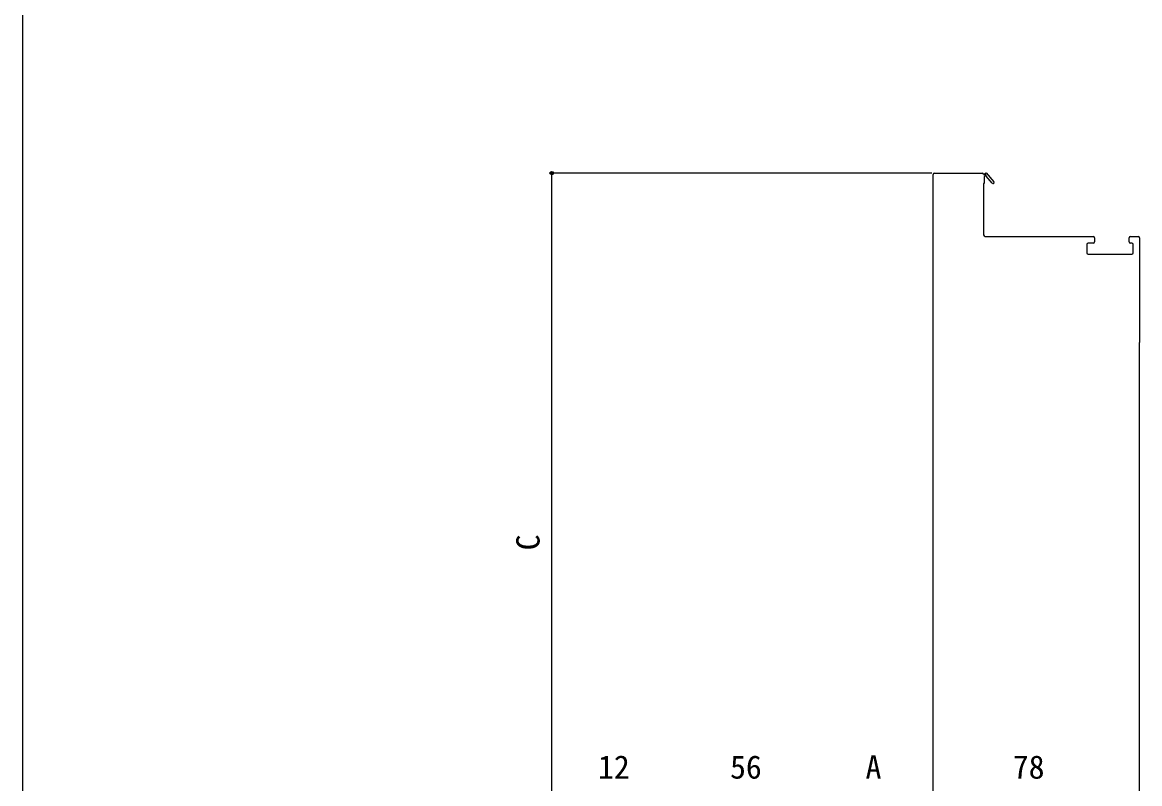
# Model space of a CAD drawing. Units: millimetres, scale not verified. Extents: x -525 to 525, y -783 to 778.
# Drawn here: x -525 to -103, y -373 to -85.2 of the extents above; entities that cross this region are included whole.
import ezdxf
from ezdxf.enums import TextEntityAlignment as Align

# ---------------------------------------------------------------- set-up
doc = ezdxf.new("R2010")
doc.units = ezdxf.units.MM
doc.header["$LTSCALE"] = 4
for name, color, linetype in [('0-5_YKK_12', 2, 'Continuous'), ('0-8_YKK_D', 6, 'Continuous'), ('0-9_YKK_ZWAK', 7, 'Continuous')]:
    doc.layers.add(name, color=color, linetype=linetype)
doc.styles.add('ＭＳ ゴシック', font='')
doc.styles.get('ＭＳ ゴシック').set_extended_font_data('MS Gothic')

msp = doc.modelspace()

# ---------------------------------------------------------------- linework, layer by layer
at = {"layer": '0-5_YKK_12'}
for p, q in [((-181, -445.698), (-181, -142.7)), ((-180.5, -142.2), (-162.5, -142.2)), ((-158.705, -146.059), (-161.016, -143.339)), ((-161, -166.2), (-120.5, -166.2)), ((-120.5, -168.7), (-122.5, -168.7)), ((-120, -166.7), (-120, -168.2)), ((-107, -168.2), (-107, -166.7)), ((-106.5, -166.2), (-103.5, -166.2)), ((-105.9, -168.7), (-106.5, -168.7)), ((-103, -166.7), (-103, -206.2)), ((-123, -169.2), (-123, -172.4)), ((-122.5, -172.9), (-105.9, -172.9)), ((-105.4, -172.4), (-105.4, -169.2)), ((-103, -421.698), (-103, -206.2))]:
    msp.add_line(p, q, dxfattribs=at)
for points in [[(-162, -142.7), (-161, -142.123), (-158.095, -145.541)], [(-161.394, -143.274), (-161.7, -143.451), (-161.7, -146.2), (-162, -146.2), (-162, -165.2)]]:
    msp.add_lwpolyline(points, dxfattribs=at)
for centre, radius, start, end in [((-180.5, -142.7), 0.5, 90, 180), ((-162.5, -142.7), 0.5, 360, 90), ((-161.178, -143.149), 0.25, 310.35703, 210), ((-158.4, -145.8), 0.4, 220.35703, 40.35703), ((-161, -165.2), 1, 180, 270), ((-122.5, -169.2), 0.5, 90, 180), ((-120.5, -166.7), 0.5, 0, 90), ((-120.5, -168.2), 0.5, 270, 0), ((-106.5, -166.7), 0.5, 90, 180), ((-106.5, -168.2), 0.5, 180, 270), ((-105.9, -169.2), 0.5, 0, 90), ((-103.5, -166.7), 0.5, 0, 90), ((-122.5, -172.4), 0.5, 180, 270), ((-105.9, -172.4), 0.5, 270, 0)]:
    msp.add_arc(centre, radius, start, end, dxfattribs=at)
at = {"layer": '0-8_YKK_D'}
for p, q in [((-181.5, -142.2), (-326, -142.2)), ((-325, -415.7), (-325, -142.2))]:
    msp.add_line(p, q, dxfattribs=at)
msp.add_circle((-325, -142.2), 0.637, dxfattribs=at)
at = {"layer": '0-9_YKK_ZWAK'}
msp.add_line((-525, 747.3), (-525, -782.7), dxfattribs=at)

# ---------------------------------------------------------------- texts
at = {"layer": '0-8_YKK_D', "style": 'ＭＳ ゴシック'}
msp.add_text('C', height=8.798, rotation=90, dxfattribs=at).set_placement((-327, -284.78), align=Align.BOTTOM_LEFT)
for s, p in [('12', (-307.568, -373.7)), ('56', (-257.693, -373.7)), ('A', (-206.523, -373.7)), ('78', (-150.898, -373.7))]:
    msp.add_text(s, height=8.798, dxfattribs=at).set_placement(p, align=Align.BOTTOM_LEFT)

doc.saveas('drawing.dxf')
